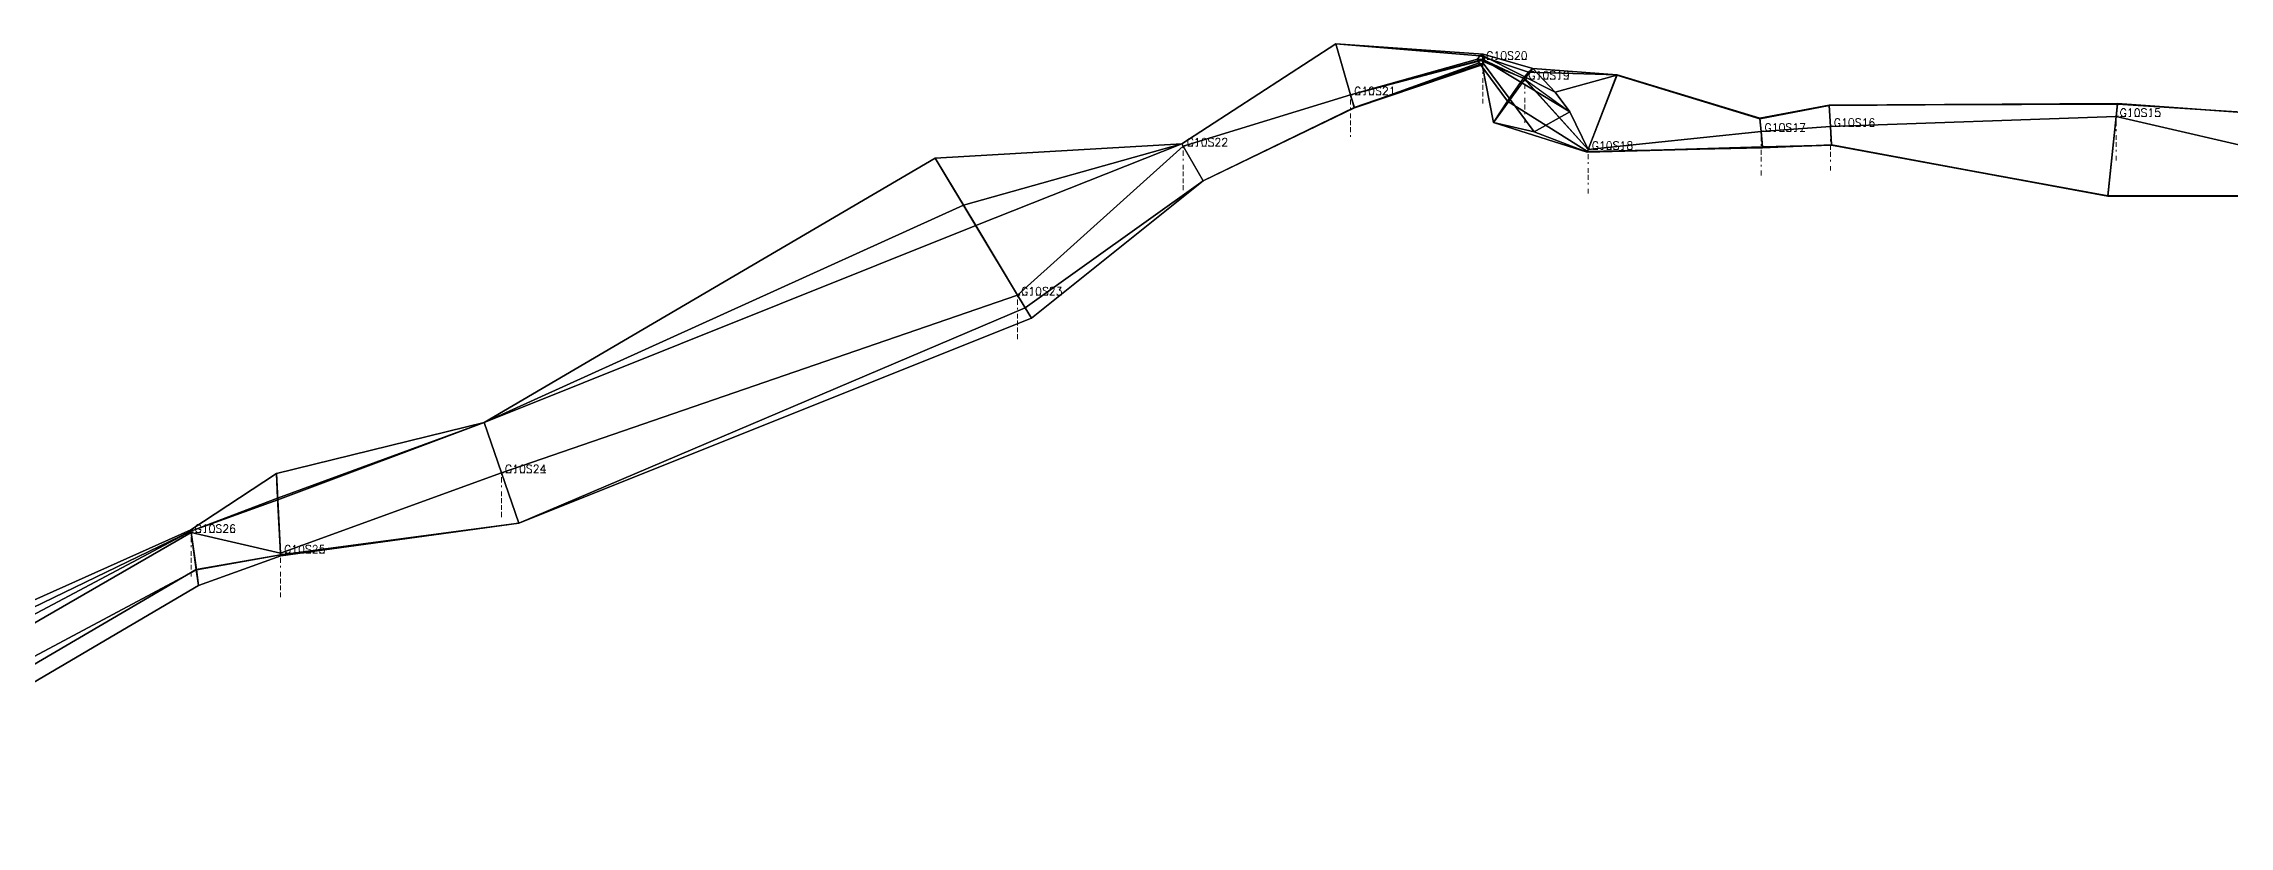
# Model space of a CAD drawing. Extents: x 34233638 to 35010029, y 7400000 to 8016345.
# Drawn here: x 34903856 to 34912049, y 7491695 to 7494630 of the extents above; entities that cross this region are included whole.
import ezdxf

# ---------------------------------------------------------------- set-up
doc = ezdxf.new("R2010")
doc.units = 0
doc.header["$LTSCALE"] = 6
doc.header["$MEASUREMENT"] = 0
doc.header["$PDMODE"] = 1
for name, color, linetype in [('T-3DF1', 245, 'CONTINUOUS'), ('T-3DF2', 243, 'CONTINUOUS'), ('T-3DF3', 241, 'CONTINUOUS'), ('T-3DF4', 243, 'CONTINUOUS'), ('T-3DF5', 245, 'CONTINUOUS'), ('T-3DF6', 247, 'CONTINUOUS'), ('T-3DF7', 249, 'CONTINUOUS'), ('T-3DF8', 247, 'CONTINUOUS'), ('V-FIL', 41, 'CONTINUOUS'), ('V-PROFIL', 65, 'CONTINUOUS'), ('V-PROFIL-C', 65, 'CONTINUOUS'), ('V-PROFIL-P', 65, 'CONTINUOUS'), ('V-STATION', 7, 'CONTINUOUS'), ('V-STATION-C1', 7, 'CONTINUOUS'), ('V-STATION-C2', 7, 'CONTINUOUS'), ('X-CONTOUR', 7, 'CONTINUOUS')]:
    doc.layers.add(name, color=color, linetype=linetype)
doc.styles.add('SIMPLEX', font='simplex')

msp = doc.modelspace()

# ---------------------------------------------------------------- linework, layer by layer
at = {"layer": 'T-3DF1'}
for points in [[(34909248.8, 7494550.6, -9894), (34909236.7, 7494558.6, -9864.2), (34908769.3, 7494389, -9576.6), (34908769.1, 7494389.8, -9676.4)], [(34909290.8, 7494335.1, -9462.9), (34909343.7, 7494414.3, -9458.9), (34909236.7, 7494558.6, -9864.2), (34909248.8, 7494550.6, -9894)], [(34908769.1, 7494389.8, -9676.4), (34908769.3, 7494389, -9576.6), (34908202.7, 7494115.8, -9673.5), (34908202.6, 7494116, -9722.3)], [(34909642.5, 7494223.6, -9333.6), (34909643.6, 7494226.4, -8933.7), (34909343.7, 7494414.3, -9458.9), (34909290.8, 7494335.1, -9462.9)], [(34910299, 7494241.3, -8957.6), (34910299.1, 7494240.2, -8757.7), (34909643.6, 7494226.4, -8933.7), (34909642.5, 7494223.6, -9333.6)], [(34910557.3, 7494249.3, -8930.2), (34910557.3, 7494250.3, -8729.8), (34910299.1, 7494240.2, -8757.7), (34910299, 7494241.3, -8957.6)], [(34911593.8, 7494058.3, -8642.9), (34911593.9, 7494058.5, -8343.1), (34910557.3, 7494250.3, -8729.8), (34910557.3, 7494249.3, -8930.2)], [(34908202.6, 7494116, -9722.3), (34908202.7, 7494115.8, -9673.5), (34907535.5, 7493639.2, -9446.2), (34907558.3, 7493601.3, -10244.3)], [(34912255.2, 7494059.6, -8830.6), (34912255.1, 7494057, -8331.5), (34911593.9, 7494058.5, -8343.1), (34911593.8, 7494058.3, -8642.9)], [(34907558.3, 7493601.3, -10244.3), (34907535.5, 7493639.2, -9446.2), (34905637.1, 7492831.6, -11322.9), (34905637, 7492831.7, -11523)], [(34905637, 7492831.7, -11523), (34905637.1, 7492831.6, -11322.9), (34904743.9, 7492713.8, -11738.9), (34904744.2, 7492709.3, -11843.8)], [(34904436.2, 7492598.7, -11867.8), (34904428, 7492656.7, -11726.4), (34902839.9, 7491809.6, -12258.2), (34902900.6, 7491695.4, -12329)], [(34904744.2, 7492709.3, -11843.8), (34904743.9, 7492713.8, -11738.9), (34904428, 7492656.7, -11726.4), (34904436.2, 7492598.7, -11867.8)]]:
    msp.add_3dface(points, dxfattribs=at)
at = {"layer": 'T-3DF2'}
for points in [[(34909236.7, 7494558.6, -9864.2), (34909231.1, 7494572.2, -9848), (34908755.3, 7494437.8, -9576.4), (34908769.3, 7494389, -9576.6)], [(34909343.7, 7494414.3, -9458.9), (34909402.8, 7494501, -9455.7), (34909231.1, 7494572.2, -9848), (34909236.7, 7494558.6, -9864.2)], [(34909643.6, 7494226.4, -8933.7), (34909646.1, 7494233, -8933.6), (34909402.8, 7494501, -9455.7), (34909343.7, 7494414.3, -9458.9)], [(34908769.3, 7494389, -9576.6), (34908755.3, 7494437.8, -9576.4), (34908127.6, 7494245.9, -9672.3), (34908202.7, 7494115.8, -9673.5)], [(34910299.1, 7494240.2, -8757.7), (34910293.8, 7494301, -8757.6), (34909646.1, 7494233, -8933.6), (34909643.6, 7494226.4, -8933.7)], [(34910557.3, 7494250.3, -8729.8), (34910553.7, 7494319.2, -8730.2), (34910293.8, 7494301, -8757.6), (34910299.1, 7494240.2, -8757.7)], [(34911593.9, 7494058.5, -8343.1), (34911625.2, 7494356.6, -8342.9), (34910553.7, 7494319.2, -8730.2), (34910557.3, 7494250.3, -8729.8)], [(34912255.1, 7494057, -8331.5), (34912263, 7494209.4, -8330.6), (34911625.2, 7494356.6, -8342.9), (34911593.9, 7494058.5, -8343.1)], [(34908202.7, 7494115.8, -9673.5), (34908127.6, 7494245.9, -9672.3), (34907506.8, 7493687, -8744.3), (34907535.5, 7493639.2, -9446.2)], [(34907535.5, 7493639.2, -9446.2), (34907506.8, 7493687, -8744.3), (34905571.9, 7493020.8, -11323), (34905637.1, 7492831.6, -11322.9)], [(34905637.1, 7492831.6, -11322.9), (34905571.9, 7493020.8, -11323), (34904743.7, 7492719.3, -11643.8), (34904743.9, 7492713.8, -11738.9)], [(34904428, 7492656.7, -11726.4), (34904408.3, 7492796.7, -11667.8), (34902806.7, 7491872, -12129), (34902839.9, 7491809.6, -12258.2)], [(34904743.9, 7492713.8, -11738.9), (34904743.7, 7492719.3, -11643.8), (34904408.3, 7492796.7, -11667.8), (34904428, 7492656.7, -11726.4)]]:
    msp.add_3dface(points, dxfattribs=at)
at = {"layer": 'T-3DF3'}
for points in [[(34908755.3, 7494437.8, -9576.4), (34908700.3, 7494629.7, -9574.7), (34908122.7, 7494254.4, -9672.2), (34908127.6, 7494245.9, -9672.3)], [(34909231.1, 7494572.2, -9848), (34909239, 7494584.7, -9864.2), (34908700.3, 7494629.7, -9574.7), (34908755.3, 7494437.8, -9576.4)], [(34909402.8, 7494501, -9455.7), (34909422.5, 7494523.1, -9458.8), (34909239, 7494584.7, -9864.2), (34909231.1, 7494572.2, -9848)], [(34909646.1, 7494233, -8933.6), (34909753.9, 7494513.9, -8934.3), (34909422.5, 7494523.1, -9458.8), (34909402.8, 7494501, -9455.7)], [(34910293.8, 7494301, -8757.6), (34910289.4, 7494350.7, -8757.7), (34909753.9, 7494513.9, -8934.3), (34909646.1, 7494233, -8933.6)], [(34910553.7, 7494319.2, -8730.2), (34910549.5, 7494399.6, -8730.9), (34910289.4, 7494350.7, -8757.7), (34910293.8, 7494301, -8757.6)], [(34911625.2, 7494356.6, -8342.9), (34911630.2, 7494403.9, -8342.7), (34910549.5, 7494399.6, -8730.9), (34910553.7, 7494319.2, -8730.2)], [(34912263, 7494209.4, -8330.6), (34912271, 7494361.8, -8331.5), (34911630.2, 7494403.9, -8342.7), (34911625.2, 7494356.6, -8342.9)], [(34908127.6, 7494245.9, -9672.3), (34908122.7, 7494254.4, -9672.2), (34907304.2, 7494024.1, -9270.7), (34907506.8, 7493687, -8744.3)], [(34907506.8, 7493687, -8744.3), (34907304.2, 7494024.1, -9270.7), (34905506.8, 7493210, -11322.9), (34905571.9, 7493020.8, -11323)], [(34905571.9, 7493020.8, -11323), (34905506.8, 7493210, -11322.9), (34904732.8, 7492926.3, -11704), (34904743.7, 7492719.3, -11643.8)], [(34904743.7, 7492719.3, -11643.8), (34904732.8, 7492926.3, -11704), (34904407.6, 7492802.2, -11763), (34904408.3, 7492796.7, -11667.8)], [(34904408.3, 7492796.7, -11667.8), (34904407.6, 7492802.2, -11763), (34902773.5, 7491934.5, -12258.2), (34902806.7, 7491872, -12129)]]:
    msp.add_3dface(points, dxfattribs=at)
at = {"layer": 'T-3DF4'}
for points in [[(34908700.3, 7494629.7, -9574.7), (34908700.1, 7494630.1, -9676.4), (34908122.6, 7494254.6, -9722.3), (34908122.7, 7494254.4, -9672.2)], [(34909239, 7494584.7, -9864.2), (34909252.3, 7494590.5, -9894), (34908700.1, 7494630.1, -9676.4), (34908700.3, 7494629.7, -9574.7)], [(34909422.5, 7494523.1, -9458.8), (34909437.8, 7494537.4, -9462.9), (34909252.3, 7494590.5, -9894), (34909239, 7494584.7, -9864.2)], [(34909753.9, 7494513.9, -8934.3), (34909753.6, 7494513, -9333.6), (34909437.8, 7494537.4, -9462.9), (34909422.5, 7494523.1, -9458.8)], [(34910289.4, 7494350.7, -8757.7), (34910289.4, 7494350.8, -8957.6), (34909753.6, 7494513, -9333.6), (34909753.9, 7494513.9, -8934.3)], [(34910549.5, 7494399.6, -8730.9), (34910549.5, 7494399.1, -8930.2), (34910289.4, 7494350.8, -8957.6), (34910289.4, 7494350.7, -8757.7)], [(34911630.2, 7494403.9, -8342.7), (34911630.4, 7494406.4, -8642.9), (34910549.5, 7494399.1, -8930.2), (34910549.5, 7494399.6, -8730.9)], [(34912271, 7494361.8, -8331.5), (34912270.9, 7494359.2, -8830.6), (34911630.4, 7494406.4, -8642.9), (34911630.2, 7494403.9, -8342.7)], [(34907304.2, 7494024.1, -9270.7), (34907197.8, 7494201.3, -10244.3), (34905506.8, 7493209.9, -11523), (34905506.8, 7493210, -11322.9)], [(34908122.7, 7494254.4, -9672.2), (34908122.6, 7494254.6, -9722.3), (34907197.8, 7494201.3, -10244.3), (34907304.2, 7494024.1, -9270.7)], [(34905506.8, 7493210, -11322.9), (34905506.8, 7493209.9, -11523), (34904728, 7493018.9, -11843.8), (34904732.8, 7492926.3, -11704)], [(34904732.8, 7492926.3, -11704), (34904728, 7493018.9, -11843.8), (34904406.9, 7492806.6, -11867.8), (34904407.6, 7492802.2, -11763)], [(34904407.6, 7492802.2, -11763), (34904406.9, 7492806.6, -11867.8), (34902712.8, 7492048.6, -12329), (34902773.5, 7491934.5, -12258.2)]]:
    msp.add_3dface(points, dxfattribs=at)
at = {"layer": 'T-3DF5'}
for points in [[(34908700.1, 7494630.1, -9676.4), (34908700.2, 7494629.8, -9826.9), (34908122.8, 7494254.2, -9782.6), (34908122.6, 7494254.6, -9722.3)], [(34909252.3, 7494590.5, -9894), (34909254.3, 7494583.6, -9900.3), (34908700.2, 7494629.8, -9826.9), (34908700.1, 7494630.1, -9676.4)], [(34909437.8, 7494537.4, -9462.9), (34909521.6, 7494448.5, -9587.2), (34909254.3, 7494583.6, -9900.3), (34909252.3, 7494590.5, -9894)], [(34909753.6, 7494513, -9333.6), (34909753.3, 7494512.4, -9535.5), (34909521.6, 7494448.5, -9587.2), (34909437.8, 7494537.4, -9462.9)], [(34910289.4, 7494350.8, -8957.6), (34910289.6, 7494348.4, -9257.9), (34909753.3, 7494512.4, -9535.5), (34909753.6, 7494513, -9333.6)], [(34910549.5, 7494399.1, -8930.2), (34910549.5, 7494398.9, -9080.3), (34910289.6, 7494348.4, -9257.9), (34910289.4, 7494350.8, -8957.6)], [(34911630.4, 7494406.4, -8642.9), (34911630.4, 7494406.2, -8842.8), (34910549.5, 7494398.9, -9080.3), (34910549.5, 7494399.1, -8930.2)], [(34912270.9, 7494359.2, -8830.6), (34912270.9, 7494359.1, -8980.6), (34911630.4, 7494406.2, -8842.8), (34911630.4, 7494406.4, -8642.9)], [(34907197.8, 7494201.3, -10244.3), (34907349.7, 7493948.4, -10249.6), (34905506.9, 7493209.6, -11533.4), (34905506.8, 7493209.9, -11523)], [(34908122.6, 7494254.6, -9722.3), (34908122.8, 7494254.2, -9782.6), (34907349.7, 7493948.4, -10249.6), (34907197.8, 7494201.3, -10244.3)], [(34905506.8, 7493209.9, -11523), (34905506.9, 7493209.6, -11533.4), (34904733.2, 7492919.5, -11945.9), (34904728, 7493018.9, -11843.8)], [(34904728, 7493018.9, -11843.8), (34904733.2, 7492919.5, -11945.9), (34904407.5, 7492802.2, -11947.7), (34904406.9, 7492806.6, -11867.8)], [(34904406.9, 7492806.6, -11867.8), (34904407.5, 7492802.2, -11947.7), (34902741.1, 7491995.4, -12434.3), (34902712.8, 7492048.6, -12329)]]:
    msp.add_3dface(points, dxfattribs=at)
at = {"layer": 'T-3DF6'}
for points in [[(34908700.2, 7494629.8, -9826.9), (34908755.3, 7494437.8, -9826.4), (34908127.6, 7494245.9, -9782.3), (34908122.8, 7494254.2, -9782.6)], [(34909254.3, 7494583.6, -9900.3), (34909254.4, 7494570.2, -9903.2), (34908755.3, 7494437.8, -9826.4), (34908700.2, 7494629.8, -9826.9)], [(34909521.6, 7494448.5, -9587.2), (34909577, 7494374.4, -9678.7), (34909254.4, 7494570.2, -9903.2), (34909254.3, 7494583.6, -9900.3)], [(34909753.3, 7494512.4, -9535.5), (34909646.1, 7494233, -9533.6), (34909577, 7494374.4, -9678.7), (34909521.6, 7494448.5, -9587.2)], [(34910289.6, 7494348.4, -9257.9), (34910293.8, 7494301, -9257.6), (34909646.1, 7494233, -9533.6), (34909753.3, 7494512.4, -9535.5)], [(34910549.5, 7494398.9, -9080.3), (34910553.7, 7494319.2, -9080.2), (34910293.8, 7494301, -9257.6), (34910289.6, 7494348.4, -9257.9)], [(34911630.4, 7494406.2, -8842.8), (34911625.2, 7494356.6, -8842.9), (34910553.7, 7494319.2, -9080.2), (34910549.5, 7494398.9, -9080.3)], [(34912270.9, 7494359.1, -8980.6), (34912263, 7494209.4, -8980.6), (34911625.2, 7494356.6, -8842.9), (34911630.4, 7494406.2, -8842.8)], [(34908122.8, 7494254.2, -9782.6), (34908127.6, 7494245.9, -9782.3), (34907506.8, 7493687, -10254.3), (34907349.7, 7493948.4, -10249.6)], [(34907349.7, 7493948.4, -10249.6), (34907506.8, 7493687, -10254.3), (34905571.9, 7493020.8, -11533), (34905506.9, 7493209.6, -11533.4)], [(34905506.9, 7493209.6, -11533.4), (34905571.9, 7493020.8, -11533), (34904743.7, 7492719.3, -11993.8), (34904733.2, 7492919.5, -11945.9)], [(34904733.2, 7492919.5, -11945.9), (34904743.7, 7492719.3, -11993.8), (34904408.3, 7492796.7, -12017.8), (34904407.5, 7492802.2, -11947.7)], [(34904407.5, 7492802.2, -11947.7), (34904408.3, 7492796.7, -12017.8), (34902806.7, 7491872, -12479), (34902741.1, 7491995.4, -12434.3)]]:
    msp.add_3dface(points, dxfattribs=at)
at = {"layer": 'T-3DF7'}
for points in [[(34909254.4, 7494570.2, -9903.2), (34909252, 7494557, -9900.3), (34908768.7, 7494390.9, -9826.7), (34908755.3, 7494437.8, -9826.4)], [(34909577, 7494374.4, -9678.7), (34909442.7, 7494299.2, -9612), (34909252, 7494557, -9900.3), (34909254.4, 7494570.2, -9903.2)], [(34908755.3, 7494437.8, -9826.4), (34908768.7, 7494390.9, -9826.7), (34908202.7, 7494115.8, -9783), (34908127.6, 7494245.9, -9782.3)], [(34909646.1, 7494233, -9533.6), (34909642.3, 7494223.2, -9533.3), (34909442.7, 7494299.2, -9612), (34909577, 7494374.4, -9678.7)], [(34910293.8, 7494301, -9257.6), (34910298.8, 7494242.9, -9258), (34909642.3, 7494223.2, -9533.3), (34909646.1, 7494233, -9533.6)], [(34910553.7, 7494319.2, -9080.2), (34910557.4, 7494249.1, -9080.7), (34910298.8, 7494242.9, -9258), (34910293.8, 7494301, -9257.6)], [(34911625.2, 7494356.6, -8842.9), (34911593.9, 7494059, -8844.8), (34910557.4, 7494249.1, -9080.7), (34910553.7, 7494319.2, -9080.2)], [(34912263, 7494209.4, -8980.6), (34912255.2, 7494059.7, -8980.6), (34911593.9, 7494059, -8844.8), (34911625.2, 7494356.6, -8842.9)], [(34908127.6, 7494245.9, -9782.3), (34908202.7, 7494115.8, -9783), (34907535, 7493640.1, -10250), (34907506.8, 7493687, -10254.3)], [(34907506.8, 7493687, -10254.3), (34907535, 7493640.1, -10250), (34905637, 7492831.9, -11533.4), (34905571.9, 7493020.8, -11533)], [(34905571.9, 7493020.8, -11533), (34905637, 7492831.9, -11533.4), (34904743.9, 7492713.7, -11923.6), (34904743.7, 7492719.3, -11993.8)], [(34904408.3, 7492796.7, -12017.8), (34904427.8, 7492658.3, -11973.2), (34902872.3, 7491748.6, -12434.3), (34902806.7, 7491872, -12479)], [(34904743.7, 7492719.3, -11993.8), (34904743.9, 7492713.7, -11923.6), (34904427.8, 7492658.3, -11973.2), (34904408.3, 7492796.7, -12017.8)]]:
    msp.add_3dface(points, dxfattribs=at)
at = {"layer": 'T-3DF8'}
for points in [[(34909252, 7494557, -9900.3), (34909248.8, 7494550.6, -9894), (34908769.1, 7494389.8, -9676.4), (34908768.7, 7494390.9, -9826.7)], [(34909442.7, 7494299.2, -9612), (34909290.8, 7494335.1, -9462.9), (34909248.8, 7494550.6, -9894), (34909252, 7494557, -9900.3)], [(34908768.7, 7494390.9, -9826.7), (34908769.1, 7494389.8, -9676.4), (34908202.6, 7494116, -9722.3), (34908202.7, 7494115.8, -9783)], [(34909642.3, 7494223.2, -9533.3), (34909642.5, 7494223.6, -9333.6), (34909290.8, 7494335.1, -9462.9), (34909442.7, 7494299.2, -9612)], [(34910298.8, 7494242.9, -9258), (34910299, 7494241.3, -8957.6), (34909642.5, 7494223.6, -9333.6), (34909642.3, 7494223.2, -9533.3)], [(34910557.4, 7494249.1, -9080.7), (34910557.3, 7494249.3, -8930.2), (34910299, 7494241.3, -8957.6), (34910298.8, 7494242.9, -9258)], [(34911593.9, 7494059, -8844.8), (34911593.8, 7494058.3, -8642.9), (34910557.3, 7494249.3, -8930.2), (34910557.4, 7494249.1, -9080.7)], [(34908202.7, 7494115.8, -9783), (34908202.6, 7494116, -9722.3), (34907558.3, 7493601.3, -10244.3), (34907535, 7493640.1, -10250)], [(34912255.2, 7494059.7, -8980.6), (34912255.2, 7494059.6, -8830.6), (34911593.8, 7494058.3, -8642.9), (34911593.9, 7494059, -8844.8)], [(34907535, 7493640.1, -10250), (34907558.3, 7493601.3, -10244.3), (34905637, 7492831.7, -11523), (34905637, 7492831.9, -11533.4)], [(34905637, 7492831.9, -11533.4), (34905637, 7492831.7, -11523), (34904744.2, 7492709.3, -11843.8), (34904743.9, 7492713.7, -11923.6)], [(34904427.8, 7492658.3, -11973.2), (34904436.2, 7492598.7, -11867.8), (34902900.6, 7491695.4, -12329), (34902872.3, 7491748.6, -12434.3)], [(34904743.9, 7492713.7, -11923.6), (34904744.2, 7492709.3, -11843.8), (34904436.2, 7492598.7, -11867.8), (34904427.8, 7492658.3, -11973.2)]]:
    msp.add_3dface(points, dxfattribs=at)
at = {"layer": 'V-FIL'}
for points in [[(34909250.5, 7494570.5, -9894), (34908755.3, 7494437.8, -9676.4)], [(34909408.4, 7494496.9, -9462.9), (34909250.5, 7494570.5, -9894)], [(34909646.1, 7494233, -9333.6), (34909408.4, 7494496.9, -9462.9)], [(34908755.3, 7494437.8, -9676.4), (34908127.6, 7494245.9, -9722.3)], [(34910293.8, 7494301, -8957.6), (34909646.1, 7494233, -9333.6)], [(34910553.7, 7494319.2, -8930.2), (34910293.8, 7494301, -8957.6)], [(34911625.2, 7494356.6, -8642.9), (34910553.7, 7494319.2, -8930.2)], [(34912263, 7494209.4, -8830.6), (34911625.2, 7494356.6, -8642.9)], [(34908127.6, 7494245.9, -9722.3), (34907506.8, 7493687, -10244.3)], [(34907506.8, 7493687, -10244.3), (34905571.9, 7493020.8, -11523)], [(34905571.9, 7493020.8, -11523), (34904743.7, 7492719.3, -11843.8)], [(34904408.3, 7492796.7, -11867.8), (34902806.7, 7491872, -12329)], [(34904743.7, 7492719.3, -11843.8), (34904408.3, 7492796.7, -11867.8)]]:
    msp.add_polyline3d(points, dxfattribs=at)
at = {"layer": 'V-PROFIL', "extrusion": (-0.961262, -0.275637, 0)}
for p in [(34908700.2, 7494629.8, -9826.9), (34908700.3, 7494629.7, -9574.7), (34908768.7, 7494390.9, -9826.7), (34908769.3, 7494389, -9576.6)]:
    msp.add_point(p, dxfattribs=at)
at = {"layer": 'V-PROFIL', "extrusion": (-0.917002, 0.080227, -0.390731)}
for p in [(34909236.7, 7494558.6, -9864.2), (34909239, 7494584.7, -9864.2), (34909252, 7494557, -9900.3), (34909254.3, 7494583.6, -9900.3)]:
    msp.add_point(p, dxfattribs=at)
at = {"layer": 'V-PROFIL', "extrusion": (-0.581958, 0.422817, -0.694658)}
for p in [(34909422.5, 7494523.1, -9458.8), (34909521.6, 7494448.5, -9587.2), (34909343.7, 7494414.3, -9458.9), (34909442.7, 7494299.2, -9612)]:
    msp.add_point(p, dxfattribs=at)
at = {"layer": 'V-PROFIL', "extrusion": (-0.93358, 0.358368, 0)}
for p in [(34909753.3, 7494512.4, -9535.5), (34909753.9, 7494513.9, -8934.3), (34909642.3, 7494223.2, -9533.3), (34909643.6, 7494226.4, -8933.7)]:
    msp.add_point(p, dxfattribs=at)
at = {"layer": 'V-PROFIL', "extrusion": (-0.99863, -0.052336, 0)}
for p in [(34910549.5, 7494399.6, -8730.9), (34910549.5, 7494398.9, -9080.3), (34910557.3, 7494250.3, -8729.8), (34910557.4, 7494249.1, -9080.7), (34904732.8, 7492926.3, -11704), (34904733.2, 7492919.5, -11945.9), (34904743.9, 7492713.8, -11738.9), (34904743.9, 7492713.7, -11923.6)]:
    msp.add_point(p, dxfattribs=at)
at = {"layer": 'V-PROFIL', "extrusion": (-0.994522, 0.104528, 0)}
for p in [(34911630.2, 7494403.9, -8342.7), (34911630.4, 7494406.2, -8842.8), (34911593.9, 7494059, -8844.8), (34911593.9, 7494058.5, -8343.1)]:
    msp.add_point(p, dxfattribs=at)
at = {"layer": 'V-PROFIL', "extrusion": (-0.996195, -0.087156, 0)}
for p in [(34910289.4, 7494350.7, -8757.7), (34910289.6, 7494348.4, -9257.9), (34910298.8, 7494242.9, -9258), (34910299.1, 7494240.2, -8757.7)]:
    msp.add_point(p, dxfattribs=at)
at = {"layer": 'V-PROFIL', "extrusion": (-0.866025, -0.5, 0)}
for p in [(34908122.7, 7494254.4, -9672.2), (34908122.8, 7494254.2, -9782.6), (34908202.7, 7494115.8, -9673.5), (34908202.7, 7494115.8, -9783)]:
    msp.add_point(p, dxfattribs=at)
at = {"layer": 'V-PROFIL', "extrusion": (-0.857167, -0.515038, 0)}
for p in [(34907304.2, 7494024.1, -9270.7), (34907349.7, 7493948.4, -10249.6), (34907535, 7493640.1, -10250), (34907535.5, 7493639.2, -9446.2)]:
    msp.add_point(p, dxfattribs=at)
at = {"layer": 'V-PROFIL', "extrusion": (-0.945519, -0.325568, 0)}
for p in [(34905506.8, 7493210, -11322.9), (34905506.9, 7493209.6, -11533.4), (34905637, 7492831.9, -11533.4), (34905637.1, 7492831.6, -11322.9)]:
    msp.add_point(p, dxfattribs=at)
at = {"layer": 'V-PROFIL', "extrusion": (-0.990268, -0.139173, 0)}
for p in [(34904407.5, 7492802.2, -11947.7), (34904407.6, 7492802.2, -11763), (34904427.8, 7492658.3, -11973.2), (34904428, 7492656.7, -11726.4)]:
    msp.add_point(p, dxfattribs=at)
at = {"layer": 'V-PROFIL-C'}
for points in [[(34909250.5, 7494570.5, -9894), (34909231.1, 7494572.2, -9848)], [(34909250.5, 7494570.5, -9894), (34909254.4, 7494570.2, -9903.2)], [(34909408.4, 7494496.9, -9462.9), (34909402.8, 7494501, -9455.7)], [(34909408.4, 7494496.9, -9462.9), (34909577, 7494374.4, -9678.7)], [(34908755.3, 7494437.8, -9676.4), (34908755.3, 7494437.8, -9576.4)], [(34908755.3, 7494437.8, -9676.4), (34908755.3, 7494437.8, -9826.4)], [(34910293.8, 7494301, -8957.6), (34910293.8, 7494301, -8757.6)], [(34910293.8, 7494301, -8957.6), (34910293.8, 7494301, -9257.6)], [(34910553.7, 7494319.2, -8930.2), (34910553.7, 7494319.2, -8730.2)], [(34910553.7, 7494319.2, -8930.2), (34910553.7, 7494319.2, -9080.2)], [(34911625.2, 7494356.6, -8642.9), (34911625.2, 7494356.6, -8342.9)], [(34911625.2, 7494356.6, -8642.9), (34911625.2, 7494356.6, -8842.9)], [(34908127.6, 7494245.9, -9722.3), (34908127.6, 7494245.9, -9672.3)], [(34908127.6, 7494245.9, -9722.3), (34908127.6, 7494245.9, -9782.3)], [(34909646.1, 7494233, -9333.6), (34909646.1, 7494233, -8933.6)], [(34909646.1, 7494233, -9333.6), (34909646.1, 7494233, -9533.6)], [(34907506.8, 7493687, -10244.3), (34907506.8, 7493687, -8744.3)], [(34907506.8, 7493687, -10244.3), (34907506.8, 7493687, -10254.3)], [(34905571.9, 7493020.8, -11523), (34905571.9, 7493020.8, -11323)], [(34905571.9, 7493020.8, -11523), (34905571.9, 7493020.8, -11533)], [(34904408.3, 7492796.7, -11867.8), (34904408.3, 7492796.7, -11667.8)], [(34904408.3, 7492796.7, -11867.8), (34904408.3, 7492796.7, -12017.8)], [(34904743.7, 7492719.3, -11843.8), (34904743.7, 7492719.3, -11643.8)], [(34904743.7, 7492719.3, -11843.8), (34904743.7, 7492719.3, -11993.8)]]:
    msp.add_polyline3d(points, dxfattribs=at)
at = {"layer": 'V-PROFIL-P'}
for points in [[(34908755.3, 7494437.8, -9676.4), (34908700.1, 7494630.1, -9676.4)], [(34909250.5, 7494570.5, -9894), (34909248.8, 7494550.6, -9894)], [(34909250.5, 7494570.5, -9894), (34909252.3, 7494590.5, -9894)], [(34909408.4, 7494496.9, -9462.9), (34909437.8, 7494537.4, -9462.9)], [(34909408.4, 7494496.9, -9462.9), (34909290.8, 7494335.1, -9462.9)], [(34909646.1, 7494233, -9333.6), (34909753.6, 7494513, -9333.6)], [(34908755.3, 7494437.8, -9676.4), (34908769.1, 7494389.8, -9676.4)], [(34910553.7, 7494319.2, -8930.2), (34910549.5, 7494399.1, -8930.2)], [(34911625.2, 7494356.6, -8642.9), (34911630.4, 7494406.4, -8642.9)], [(34910293.8, 7494301, -8957.6), (34910289.4, 7494350.8, -8957.6)], [(34910293.8, 7494301, -8957.6), (34910299, 7494241.3, -8957.6)], [(34910553.7, 7494319.2, -8930.2), (34910557.3, 7494249.3, -8930.2)], [(34911625.2, 7494356.6, -8642.9), (34911593.8, 7494058.3, -8642.9)], [(34907506.8, 7493687, -10244.3), (34907197.8, 7494201.3, -10244.3)], [(34908127.6, 7494245.9, -9722.3), (34908122.6, 7494254.6, -9722.3)], [(34908127.6, 7494245.9, -9722.3), (34908202.6, 7494116, -9722.3)], [(34909646.1, 7494233, -9333.6), (34909642.5, 7494223.6, -9333.6)], [(34907506.8, 7493687, -10244.3), (34907558.3, 7493601.3, -10244.3)], [(34905571.9, 7493020.8, -11523), (34905506.8, 7493209.9, -11523)], [(34904743.7, 7492719.3, -11843.8), (34904728, 7493018.9, -11843.8)], [(34905571.9, 7493020.8, -11523), (34905637, 7492831.7, -11523)], [(34904408.3, 7492796.7, -11867.8), (34904406.9, 7492806.6, -11867.8)], [(34904408.3, 7492796.7, -11867.8), (34904436.2, 7492598.7, -11867.8)], [(34904743.7, 7492719.3, -11843.8), (34904744.2, 7492709.3, -11843.8)]]:
    msp.add_polyline3d(points, dxfattribs=at)
at = {"layer": 'X-CONTOUR'}
for p, q in [((34908700.1, 7494630.1, -100000), (34908122.6, 7494254.6, -100000)), ((34909252.3, 7494590.5, -100000), (34908700.1, 7494630.1, -100000)), ((34909248.8, 7494550.6, -100000), (34908769.1, 7494389.8, -100000)), ((34909290.8, 7494335.1, -100000), (34909248.8, 7494550.6, -100000)), ((34909437.8, 7494537.4, -100000), (34909252.3, 7494590.5, -100000)), ((34909753.6, 7494513, -100000), (34909437.8, 7494537.4, -100000)), ((34910289.4, 7494350.8, -100000), (34909753.6, 7494513, -100000)), ((34908769.1, 7494389.8, -100000), (34908202.6, 7494116, -100000)), ((34910549.5, 7494399.1, -100000), (34910289.4, 7494350.8, -100000)), ((34911630.4, 7494406.4, -100000), (34910549.5, 7494399.1, -100000)), ((34912270.9, 7494359.2, -100000), (34911630.4, 7494406.4, -100000)), ((34909642.5, 7494223.6, -100000), (34909290.8, 7494335.1, -100000)), ((34907197.8, 7494201.3, -100000), (34905506.8, 7493209.9, -100000)), ((34908122.6, 7494254.6, -100000), (34907197.8, 7494201.3, -100000)), ((34910299, 7494241.3, -100000), (34909642.5, 7494223.6, -100000)), ((34910557.3, 7494249.3, -100000), (34910299, 7494241.3, -100000)), ((34911593.8, 7494058.3, -100000), (34910557.3, 7494249.3, -100000)), ((34908202.6, 7494116, -100000), (34907558.3, 7493601.3, -100000)), ((34912255.2, 7494059.6, -100000), (34911593.8, 7494058.3, -100000)), ((34907558.3, 7493601.3, -100000), (34905637, 7492831.7, -100000)), ((34905506.8, 7493209.9, -100000), (34904728, 7493018.9, -100000)), ((34904728, 7493018.9, -100000), (34904406.9, 7492806.6, -100000)), ((34904406.9, 7492806.6, -100000), (34902712.8, 7492048.6, -100000)), ((34905637, 7492831.7, -100000), (34904744.2, 7492709.3, -100000)), ((34904744.2, 7492709.3, -100000), (34904436.2, 7492598.7, -100000)), ((34904436.2, 7492598.7, -100000), (34902900.6, 7491695.4, -100000))]:
    msp.add_line(p, q, dxfattribs=at)

# ---------------------------------------------------------------- texts
at = {"layer": 'V-STATION', "style": 'SIMPLEX'}
for s, p in [('.G10S20', (34909250.5, 7494570.5, -9894)), ('.G10S19', (34909408.4, 7494496.9, -9462.9)), ('.G10S21', (34908755.3, 7494437.8, -9676.4)), ('.G10S15', (34911625.2, 7494356.6, -8642.9)), ('.G10S17', (34910293.8, 7494301, -8957.6)), ('.G10S16', (34910553.7, 7494319.2, -8930.2)), ('.G10S22', (34908127.6, 7494245.9, -9722.3)), ('.G10S18', (34909646.1, 7494233, -9333.6)), ('.G10S23', (34907506.8, 7493687, -10244.3)), ('.G10S24', (34905571.9, 7493020.8, -11523)), ('.G10S26', (34904408.3, 7492796.7, -11867.8)), ('.G10S25', (34904743.7, 7492719.3, -11843.8))]:
    msp.add_text(s, height=30, dxfattribs=at).set_placement(p)
at = {"layer": 'V-STATION-C1', "extrusion": (5.32184e-17, -1, 2.66092e-16), "style": 'SIMPLEX'}
for s, p in [('.G10S20', (34909250.5, -9894, -7494570.5)), ('.G10S19', (34909408.4, -9462.9, -7494496.9)), ('.G10S21', (34908755.3, -9676.4, -7494437.8)), ('.G10S17', (34910293.8, -8957.6, -7494301)), ('.G10S16', (34910553.7, -8930.2, -7494319.2)), ('.G10S15', (34911625.2, -8642.9, -7494356.6)), ('.G10S22', (34908127.6, -9722.3, -7494245.9)), ('.G10S18', (34909646.1, -9333.6, -7494233)), ('.G10S23', (34907506.8, -10244.3, -7493687)), ('.G10S24', (34905571.9, -11523, -7493020.8)), ('.G10S26', (34904408.3, -11867.8, -7492796.7)), ('.G10S25', (34904743.7, -11843.8, -7492719.3))]:
    msp.add_text(s, height=30, dxfattribs=at).set_placement(p)
at = {"layer": 'V-STATION-C2', "extrusion": (-1, -3.87043e-15, 7.74086e-15), "style": 'SIMPLEX'}
for s, p in [('.G10S20', (-7494570.5, -9894, -34909250.5)), ('.G10S19', (-7494496.9, -9462.9, -34909408.4)), ('.G10S21', (-7494437.8, -9676.4, -34908755.3)), ('.G10S17', (-7494301, -8957.6, -34910293.8)), ('.G10S16', (-7494319.2, -8930.2, -34910553.7)), ('.G10S15', (-7494356.6, -8642.9, -34911625.2)), ('.G10S22', (-7494245.9, -9722.3, -34908127.6)), ('.G10S18', (-7494233, -9333.6, -34909646.1)), ('.G10S23', (-7493687, -10244.3, -34907506.8)), ('.G10S24', (-7493020.8, -11523, -34905571.9)), ('.G10S26', (-7492796.7, -11867.8, -34904408.3)), ('.G10S25', (-7492719.3, -11843.8, -34904743.7))]:
    msp.add_text(s, height=30, dxfattribs=at).set_placement(p)

doc.saveas('drawing.dxf')
